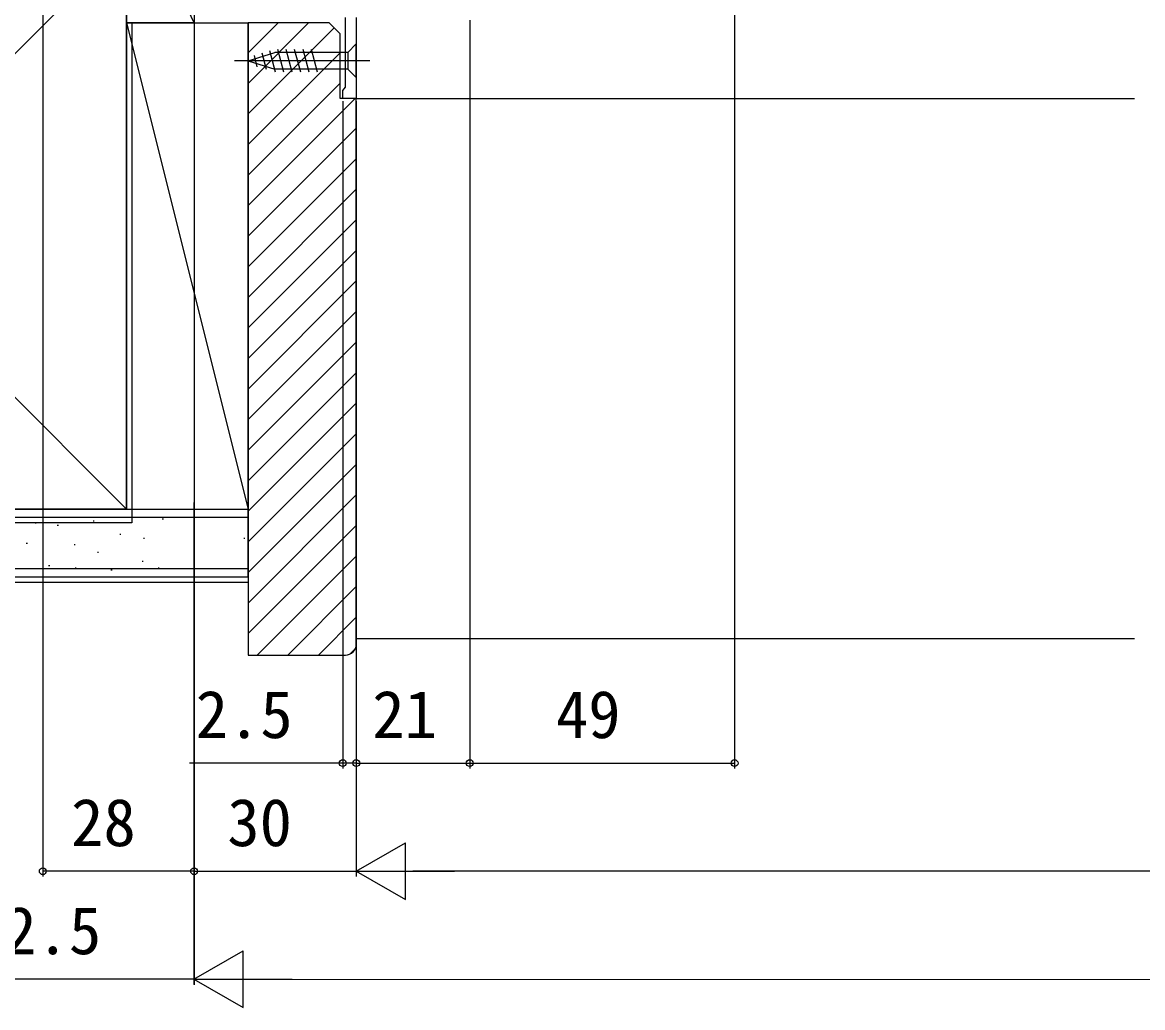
# Model space of a CAD drawing. Units: millimetres, scale not verified. Extents: x -525 to 525, y -783 to 779.
# Drawn here: x -324.3 to -117, y 53.9 to 236.2 of the extents above; entities that cross this region are included whole.
import ezdxf
from ezdxf.enums import TextEntityAlignment as Align

# ---------------------------------------------------------------- set-up
doc = ezdxf.new("R2010")
doc.units = ezdxf.units.MM
doc.header["$LTSCALE"] = 4
for name, color, linetype in [('0-2_YKK_11', 7, 'Continuous'), ('0-4_YKK_12', 2, 'Continuous'), ('0-5_YKK_13', 4, 'Continuous'), ('0-7_YKK_D', 6, 'Continuous'), ('0-9_YSS_K', 3, 'Continuous'), ('0-A_YSS_KE', 3, 'Continuous')]:
    doc.layers.add(name, color=color, linetype=linetype)
doc.styles.add('ＭＳ ゴシック', font='')
doc.styles.get('ＭＳ ゴシック').set_extended_font_data('MS Gothic')

msp = doc.modelspace()

# ---------------------------------------------------------------- linework, layer by layer
at = {"layer": '0-2_YKK_11'}
msp.add_lwpolyline([(-262.5, 237.1), (-262.5, 222.1), (-265, 222.1), (-265, 223.6), (-264.75, 223.896), (-264.5, 224.192), (-264.5, 237.1)], dxfattribs=at)
at = {"layer": '0-4_YKK_12'}
msp.add_line((-263, 222.1), (-118.5, 222.1), dxfattribs=at)
at = {"layer": '0-5_YKK_13'}
for p, q in [((-282.5, 229.1), (-277.584, 230.65)), ((-282.5, 229.1), (-277.584, 230.65)), ((-279.108, 227.454), (-279.921, 230.49)), ((-277.433, 227), (-278.489, 230.941)), ((-264.05, 230.65), (-277.584, 230.65)), ((-275.88, 227), (-277.006, 231.2)), ((-274.327, 227), (-275.453, 231.2)), ((-272.774, 227), (-273.9, 231.2)), ((-271.221, 227), (-272.347, 231.2)), ((-269.669, 227), (-270.794, 231.2)), ((-260, 229.1), (-285, 229.1)), ((-282.5, 229.1), (-277.584, 227.55)), ((-280.804, 227.988), (-281.353, 230.038)), ((-264.05, 227.55), (-277.584, 227.55)), ((-262.5, 226), (-264.05, 227.55))]:
    msp.add_line(p, q, dxfattribs=at)
msp.add_lwpolyline([(-262.5, 226), (-262.5, 232.2), (-264.05, 230.65), (-264.05, 227.55)], dxfattribs=at)
at = {"layer": '0-7_YKK_D'}
for p, q in [((-192.5, 292.796), (-192.5, 98.096)), ((-320.5, 263.6), (-320.5, 78.099)), ((-292.5, 236.6), (-292.533, 58.108)), ((-292.5, 236.6), (-292.5, 58.099)), ((-292.5, 236.6), (-292.5, 78.099)), ((-292.5, 236.6), (-292.5, 78.1)), ((-241.5, 236.6), (-241.5, 98.096)), ((-241.5, 236.6), (-241.5, 98.096)), ((-265, 221.622), (-265, 98.096)), ((-262.5, 221.6), (-262.5, 78.1)), ((-262.5, 221.596), (-262.5, 98.096)), ((-262.5, 221.596), (-262.5, 98.096)), ((-262.5, 213.347), (-262.5, 78.1)), ((-265, 99.096), (-293.327, 99.096)), ((-262.5, 99.096), (-265, 99.096)), ((-262.5, 99.096), (-241.5, 99.096)), ((-262.5, 99.096), (-259.95, 99.096)), ((-241.5, 99.096), (-192.5, 99.096)), ((-262.5, 79.1), (-253.407, 84.35)), ((-253.407, 73.85), (-253.407, 84.35)), ((-292.5, 79.099), (-320.5, 79.099)), ((-292.5, 79.1), (-262.5, 79.1)), ((-262.5, 79.1), (-253.407, 73.85)), ((-262.5, 79.1), (-244.313, 79.1)), ((227, 79.1), (-252, 79.1)), ((-292.532, 59.108), (-283.438, 64.356)), ((-283.44, 53.856), (-283.438, 64.356)), ((-292.5, 59.099), (-345, 59.099)), ((-292.532, 59.108), (-283.44, 53.856)), ((-292.532, 59.108), (-274.346, 59.105)), ((-282.032, 59.106), (256.968, 59.008))]:
    msp.add_line(p, q, dxfattribs=at)
for centre in [(-265, 99.096), (-262.5, 99.096), (-262.5, 99.096), (-241.5, 99.096), (-241.5, 99.096), (-192.5, 99.096), (-320.5, 79.099), (-292.5, 79.099), (-292.5, 79.1)]:
    msp.add_circle(centre, 0.637, dxfattribs=at)
at = {"layer": '0-9_YSS_K'}
for p, q in [((-292.5, 236.1), (-305, 263.1)), ((-305, 146.1), (-410, 251.1)), ((-305, 251.1), (-410, 146.1)), ((-305, 236.1), (-282.5, 236.1)), ((-305, 146.1), (-305, 236.1)), ((-305, 236.1), (-282.5, 146.1)), ((-282.5, 146.1), (-282.5, 236.1)), ((-282.5, 230.56), (-276.961, 236.099)), ((-282.5, 224.903), (-271.304, 236.099)), ((-282.5, 219.246), (-266.573, 235.172)), ((-282.5, 213.589), (-265.5, 230.589)), ((-282.5, 207.932), (-265.5, 224.932)), ((-282.5, 202.275), (-262.676, 222.099)), ((-282.5, 196.618), (-262.5, 216.618)), ((-282.5, 190.962), (-262.5, 210.962)), ((-282.5, 185.305), (-262.5, 205.305)), ((-282.5, 179.648), (-262.5, 199.648)), ((-282.5, 173.991), (-262.5, 193.991)), ((-282.5, 168.334), (-262.5, 188.334)), ((-282.5, 162.677), (-262.5, 182.677)), ((-282.5, 157.02), (-262.5, 177.02)), ((-282.5, 151.364), (-262.5, 171.364)), ((-282.5, 145.707), (-262.5, 165.707)), ((-282.5, 140.05), (-262.5, 160.05)), ((-282.5, 134.393), (-262.5, 154.393)), ((-282.5, 128.736), (-262.5, 148.736)), ((-305, 146.1), (-282.5, 146.1)), ((-482.5, 144.6), (-282.5, 144.6)), ((-321.699, 143.534), (-321.899, 143.534)), ((-317.608, 143.101), (-317.808, 143.101)), ((-310.981, 143.881), (-311.181, 143.881)), ((-298.184, 144.27), (-298.384, 144.27)), ((-282.5, 123.079), (-262.5, 143.079)), ((-306.04, 141.386), (-306.24, 141.386)), ((-323.347, 139.738), (-323.547, 139.738)), ((-314.489, 139.483), (-314.69, 139.483)), ((-301.692, 140.652), (-301.892, 140.652)), ((-283.117, 140.652), (-283.317, 140.652)), ((-310.161, 138.089), (-310.361, 138.089)), ((-280.823, 119.099), (-262.5, 137.423)), ((-482.5, 135.1), (-282.5, 135.1)), ((-319.226, 135.617), (-319.426, 135.617)), ((-314.3, 135.195), (-314.5, 135.195)), ((-307.688, 134.793), (-307.888, 134.793)), ((-301.919, 136.441), (-302.119, 136.441)), ((-298.963, 135.195), (-299.163, 135.195)), ((-482.5, 132.6), (-282.5, 132.6)), ((-275.167, 119.099), (-262.5, 131.766)), ((-269.51, 119.099), (-262.5, 126.109)), ((-263.675, 119.277), (-262.678, 120.274)), ((-118.5, 122.1), (-262.5, 122.1))]:
    msp.add_line(p, q, dxfattribs=at)
msp.add_lwpolyline([(-305, 236.1), (-305, 263.1), (-292.5, 263.1), (-292.5, 236.1)], close=True, dxfattribs=at)
at = {"layer": '0-A_YSS_KE'}
for p, q in [((-304, 236.1), (-304, 143.6)), ((-482.5, 146.1), (-282.5, 146.1)), ((-282.5, 133.6), (-282.5, 146.1)), ((-304, 143.6), (-482.5, 143.6)), ((-482.5, 133.6), (-282.5, 133.6))]:
    msp.add_line(p, q, dxfattribs=at)
for points in [[(-410, 251.1), (-305, 251.1), (-305, 146.1), (-410, 146.1)], [(-282.5, 236.099), (-282.5, 119.099), (-264.5, 119.099)], [(-262.5, 121.099), (-262.5, 222.099), (-265.5, 222.099), (-265.5, 234.099), (-267.5, 236.099), (-282.5, 236.099)]]:
    msp.add_lwpolyline(points, dxfattribs=at)
msp.add_arc((-264.5, 121.099), 2, 270.00001, 359.99999, dxfattribs=at)

# ---------------------------------------------------------------- texts
at = {"layer": '0-7_YKK_D', "style": 'ＭＳ ゴシック'}
for s, p in [('2.5', (-292.214, 101.096)), ('21', (-259.534, 101.096)), ('49', (-225.557, 101.096)), ('28', (-315.261, 81.099)), ('30', (-286.364, 81.1)), ('52.5', (-333.614, 61.099))]:
    msp.add_text(s, height=8.798, dxfattribs=at).set_placement(p, align=Align.BOTTOM_LEFT)

doc.saveas('drawing.dxf')
